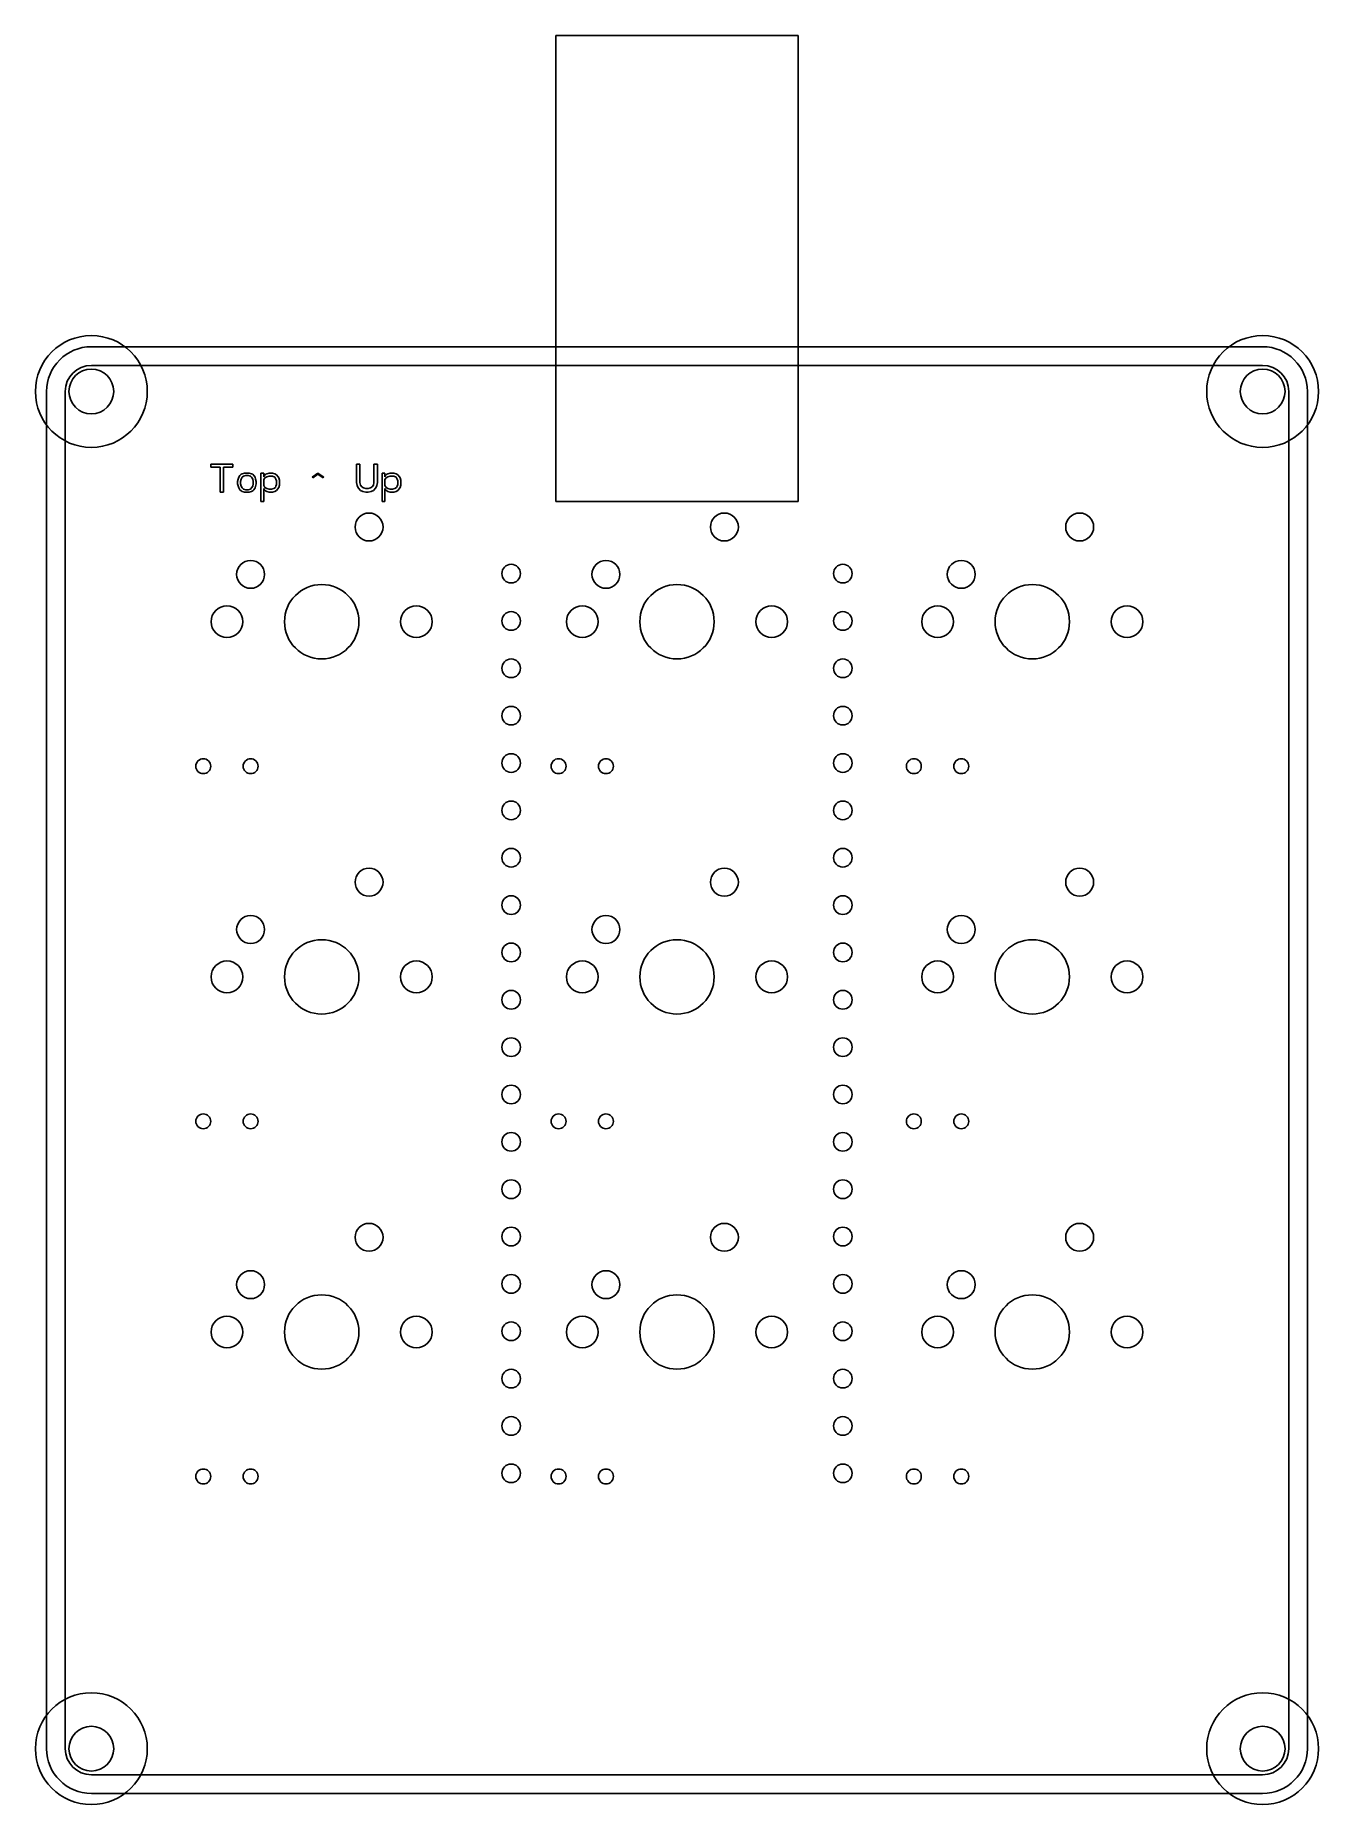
# Model space of a CAD drawing. Extents: x 53.3 to 122.1, y 137.4 to 232.3.
import ezdxf

# ---------------------------------------------------------------- set-up
doc = ezdxf.new("R2010")
doc.units = 0
doc.header["$LTSCALE"] = 18.212741
doc.layers.get('0').update_dxf_attribs({"linetype": 'CONTINUOUS'})
doc.layers.add('05_CURVES', color=7, linetype='CONTINUOUS')

msp = doc.modelspace()

# ---------------------------------------------------------------- linework, layer by layer
at = {"color": 7, "linetype": 'CONTINUOUS'}
for p, q in [((119.135013, 215.572739), (56.335013, 215.572739)), ((53.935013, 213.172739), (53.935013, 140.372739)), ((121.535013, 140.372739), (121.535013, 213.172739)), ((62.735013, 209.272739), (62.735013, 209.113165)), ((63.922513, 209.272739), (62.735013, 209.272739)), ((62.735013, 209.113165), (63.235013, 209.113165)), ((63.235013, 209.113165), (63.235013, 207.772739)), ((63.422513, 207.772739), (63.422513, 209.113165)), ((63.422513, 209.113165), (63.922513, 209.113165)), ((63.922513, 209.113165), (63.922513, 209.272739)), ((64.547513, 208.794016), (64.422513, 208.762101)), ((64.797513, 208.794016), (64.547513, 208.794016)), ((64.922513, 208.762101), (64.797513, 208.794016)), ((65.422513, 208.794016), (65.422513, 207.262101)), ((65.578763, 208.794016), (65.422513, 208.794016)), ((65.578763, 208.602526), (65.578763, 208.794016)), ((65.860013, 208.794016), (65.735013, 208.762101)), ((66.047513, 208.794016), (65.860013, 208.794016)), ((66.172513, 208.762101), (66.047513, 208.794016)), ((68.485013, 208.794016), (68.172513, 208.570611)), ((68.797513, 208.570611), (68.485013, 208.794016)), ((70.547513, 209.272739), (70.547513, 208.283377)), ((70.735013, 209.272739), (70.547513, 209.272739)), ((70.735013, 208.283377), (70.735013, 209.272739)), ((71.485013, 209.272739), (71.485013, 208.283377)), ((71.672513, 209.272739), (71.485013, 209.272739)), ((71.672513, 208.283377), (71.672513, 209.272739)), ((71.922513, 208.794016), (71.922513, 207.262101)), ((72.078763, 208.794016), (71.922513, 208.794016)), ((72.078763, 208.602526), (72.078763, 208.794016)), ((72.360013, 208.794016), (72.235013, 208.762101)), ((72.547513, 208.794016), (72.360013, 208.794016)), ((72.672513, 208.762101), (72.547513, 208.794016)), ((64.203763, 208.474867), (64.172513, 208.347207)), ((64.172513, 208.347207), (64.172513, 208.219548)), ((64.172513, 208.219548), (64.235013, 207.996143)), ((64.235013, 208.570611), (64.203763, 208.474867)), ((64.297513, 208.666356), (64.235013, 208.570611)), ((64.235013, 207.996143), (64.297513, 207.900399)), ((64.360013, 208.730186), (64.297513, 208.666356)), ((64.297513, 207.900399), (64.360013, 207.836569)), ((64.328763, 208.347207), (64.360013, 208.474867)), ((64.328763, 208.219548), (64.328763, 208.347207)), ((64.360013, 208.091888), (64.328763, 208.219548)), ((64.422513, 208.762101), (64.360013, 208.730186)), ((64.360013, 208.474867), (64.422513, 208.570611)), ((64.422513, 207.996143), (64.360013, 208.091888)), ((64.360013, 207.836569), (64.422513, 207.804654)), ((64.422513, 208.570611), (64.485013, 208.634441)), ((64.485013, 207.932313), (64.422513, 207.996143)), ((64.485013, 208.634441), (64.610013, 208.666356)), ((64.610013, 207.900399), (64.485013, 207.932313)), ((64.610013, 208.666356), (64.735013, 208.666356)), ((64.735013, 207.900399), (64.610013, 207.900399)), ((64.735013, 208.666356), (64.860013, 208.634441)), ((64.860013, 207.932313), (64.735013, 207.900399)), ((64.860013, 208.634441), (64.922513, 208.570611)), ((64.922513, 207.996143), (64.860013, 207.932313)), ((64.985013, 208.730186), (64.922513, 208.762101)), ((64.922513, 208.570611), (64.985013, 208.474867)), ((64.985013, 208.091888), (64.922513, 207.996143)), ((64.922513, 207.804654), (64.985013, 207.836569)), ((65.047513, 208.666356), (64.985013, 208.730186)), ((64.985013, 208.474867), (65.016263, 208.347207)), ((65.016263, 208.219548), (64.985013, 208.091888)), ((64.985013, 207.836569), (65.047513, 207.900399)), ((65.016263, 208.347207), (65.016263, 208.219548)), ((65.110013, 208.570611), (65.047513, 208.666356)), ((65.047513, 207.900399), (65.110013, 207.996143)), ((65.141263, 208.474867), (65.110013, 208.570611)), ((65.110013, 207.996143), (65.172513, 208.219548)), ((65.172513, 208.347207), (65.141263, 208.474867)), ((65.172513, 208.219548), (65.172513, 208.347207)), ((65.610013, 208.666356), (65.578763, 208.602526)), ((65.578763, 208.442952), (65.641263, 208.538696)), ((65.578763, 208.123803), (65.578763, 208.442952)), ((65.641263, 208.028058), (65.578763, 208.123803)), ((65.578763, 207.262101), (65.578763, 207.964228)), ((65.578763, 207.964228), (65.610013, 207.900399)), ((65.672513, 208.730186), (65.610013, 208.666356)), ((65.610013, 207.900399), (65.672513, 207.836569)), ((65.641263, 208.538696), (65.735013, 208.602526)), ((65.735013, 207.964228), (65.641263, 208.028058)), ((65.735013, 208.762101), (65.672513, 208.730186)), ((65.672513, 207.836569), (65.735013, 207.804654)), ((65.735013, 208.602526), (65.860013, 208.634441)), ((65.860013, 207.932313), (65.735013, 207.964228)), ((65.860013, 208.634441), (66.047513, 208.634441)), ((65.985013, 207.932313), (65.860013, 207.932313)), ((66.110013, 207.964228), (65.985013, 207.932313)), ((66.047513, 208.634441), (66.172513, 208.570611)), ((66.203763, 208.028058), (66.110013, 207.964228)), ((66.266263, 208.698271), (66.172513, 208.762101)), ((66.172513, 208.570611), (66.235013, 208.474867)), ((66.172513, 207.804654), (66.266263, 207.868484)), ((66.235013, 208.091888), (66.203763, 208.028058)), ((66.235013, 208.474867), (66.266263, 208.379122)), ((66.266263, 208.187633), (66.235013, 208.091888)), ((66.360013, 208.602526), (66.266263, 208.698271)), ((66.266263, 208.379122), (66.266263, 208.187633)), ((66.266263, 207.868484), (66.391263, 208.028058)), ((66.391263, 208.538696), (66.360013, 208.602526)), ((66.422513, 208.411037), (66.391263, 208.538696)), ((66.391263, 208.028058), (66.422513, 208.155718)), ((66.422513, 208.155718), (66.422513, 208.411037)), ((68.172513, 208.570611), (68.203763, 208.538696)), ((68.203763, 208.538696), (68.485013, 208.730186)), ((68.485013, 208.730186), (68.766263, 208.538696)), ((68.766263, 208.538696), (68.797513, 208.570611)), ((70.547513, 208.283377), (70.578763, 208.123803)), ((70.578763, 208.123803), (70.641263, 207.996143)), ((70.641263, 207.996143), (70.766263, 207.868484)), ((70.766263, 208.155718), (70.735013, 208.283377)), ((70.828763, 208.059973), (70.766263, 208.155718)), ((70.766263, 207.868484), (70.891263, 207.804654)), ((70.922513, 207.996143), (70.828763, 208.059973)), ((71.047513, 207.964228), (70.922513, 207.996143)), ((71.172513, 207.964228), (71.047513, 207.964228)), ((71.297513, 207.996143), (71.172513, 207.964228)), ((71.391263, 208.059973), (71.297513, 207.996143)), ((71.328763, 207.804654), (71.453763, 207.868484)), ((71.453763, 208.155718), (71.391263, 208.059973)), ((71.485013, 208.283377), (71.453763, 208.155718)), ((71.453763, 207.868484), (71.578763, 207.996143)), ((71.578763, 207.996143), (71.641263, 208.123803)), ((71.641263, 208.123803), (71.672513, 208.283377)), ((72.110013, 208.666356), (72.078763, 208.602526)), ((72.078763, 208.442952), (72.141263, 208.538696)), ((72.078763, 208.123803), (72.078763, 208.442952)), ((72.141263, 208.028058), (72.078763, 208.123803)), ((72.078763, 207.262101), (72.078763, 207.964228)), ((72.078763, 207.964228), (72.110013, 207.900399)), ((72.172513, 208.730186), (72.110013, 208.666356)), ((72.110013, 207.900399), (72.172513, 207.836569)), ((72.141263, 208.538696), (72.235013, 208.602526)), ((72.235013, 207.964228), (72.141263, 208.028058)), ((72.235013, 208.762101), (72.172513, 208.730186)), ((72.172513, 207.836569), (72.235013, 207.804654)), ((72.235013, 208.602526), (72.360013, 208.634441)), ((72.360013, 207.932313), (72.235013, 207.964228)), ((72.360013, 208.634441), (72.547513, 208.634441)), ((72.485013, 207.932313), (72.360013, 207.932313)), ((72.610013, 207.964228), (72.485013, 207.932313)), ((72.547513, 208.634441), (72.672513, 208.570611)), ((72.703763, 208.028058), (72.610013, 207.964228)), ((72.766263, 208.698271), (72.672513, 208.762101)), ((72.672513, 208.570611), (72.735013, 208.474867)), ((72.672513, 207.804654), (72.766263, 207.868484)), ((72.735013, 208.091888), (72.703763, 208.028058)), ((72.735013, 208.474867), (72.766263, 208.379122)), ((72.766263, 208.187633), (72.735013, 208.091888)), ((72.860013, 208.602526), (72.766263, 208.698271)), ((72.766263, 208.379122), (72.766263, 208.187633)), ((72.766263, 207.868484), (72.891263, 208.028058)), ((72.891263, 208.538696), (72.860013, 208.602526)), ((72.922513, 208.411037), (72.891263, 208.538696)), ((72.891263, 208.028058), (72.922513, 208.155718)), ((72.922513, 208.155718), (72.922513, 208.411037)), ((63.235013, 207.772739), (63.422513, 207.772739)), ((64.422513, 207.804654), (64.547513, 207.772739)), ((64.547513, 207.772739), (64.797513, 207.772739)), ((64.797513, 207.772739), (64.922513, 207.804654)), ((65.422513, 207.262101), (65.578763, 207.262101)), ((65.735013, 207.804654), (65.860013, 207.772739)), ((65.860013, 207.772739), (66.047513, 207.772739)), ((66.047513, 207.772739), (66.172513, 207.804654)), ((70.891263, 207.804654), (71.047513, 207.772739)), ((71.047513, 207.772739), (71.172513, 207.772739)), ((71.172513, 207.772739), (71.328763, 207.804654)), ((71.922513, 207.262101), (72.078763, 207.262101)), ((72.235013, 207.804654), (72.360013, 207.772739)), ((72.360013, 207.772739), (72.547513, 207.772739)), ((72.547513, 207.772739), (72.672513, 207.804654)), ((56.335013, 137.972739), (119.135013, 137.972739))]:
    msp.add_line(p, q, dxfattribs=at)
for centre, radius in [((56.335013, 213.172739), 1.2), ((119.135013, 213.172739), 1.2), ((71.225013, 205.902739), 0.7493), ((90.275013, 205.902739), 0.7493), ((109.325013, 205.902739), 0.7493), ((64.875013, 203.362739), 0.7493), ((83.925013, 203.362739), 0.7493), ((102.975013, 203.362739), 0.7493), ((78.845013, 203.402739), 0.5), ((96.625013, 203.402739), 0.5), ((68.685013, 200.822739), 1.9939), ((87.735013, 200.822739), 1.9939), ((106.785013, 200.822739), 1.9939), ((63.605013, 200.822739), 0.8509), ((73.765013, 200.822739), 0.8509), ((78.845013, 200.862739), 0.5), ((82.655013, 200.822739), 0.8509), ((92.815013, 200.822739), 0.8509), ((96.625013, 200.862739), 0.5), ((101.705013, 200.822739), 0.8509), ((111.865013, 200.822739), 0.8509), ((78.845013, 198.322739), 0.5), ((96.625013, 198.322739), 0.5), ((78.845013, 195.782739), 0.5), ((96.625013, 195.782739), 0.5), ((78.845013, 193.242739), 0.5), ((96.625013, 193.242739), 0.5), ((62.335013, 193.072739), 0.4), ((64.875013, 193.072739), 0.4), ((81.385013, 193.072739), 0.4), ((83.925013, 193.072739), 0.4), ((100.435013, 193.072739), 0.4), ((102.975013, 193.072739), 0.4), ((78.845013, 190.702739), 0.5), ((96.625013, 190.702739), 0.5), ((78.845013, 188.162739), 0.5), ((96.625013, 188.162739), 0.5), ((71.225013, 186.852739), 0.7493), ((90.275013, 186.852739), 0.7493), ((109.325013, 186.852739), 0.7493), ((78.845013, 185.622739), 0.5), ((96.625013, 185.622739), 0.5), ((64.875013, 184.312739), 0.7493), ((83.925013, 184.312739), 0.7493), ((102.975013, 184.312739), 0.7493), ((68.685013, 181.772739), 1.9939), ((78.845013, 183.082739), 0.5), ((87.735013, 181.772739), 1.9939), ((96.625013, 183.082739), 0.5), ((106.785013, 181.772739), 1.9939), ((63.605013, 181.772739), 0.8509), ((73.765013, 181.772739), 0.8509), ((82.655013, 181.772739), 0.8509), ((92.815013, 181.772739), 0.8509), ((101.705013, 181.772739), 0.8509), ((111.865013, 181.772739), 0.8509), ((78.845013, 180.542739), 0.5), ((96.625013, 180.542739), 0.5), ((78.845013, 178.002739), 0.5), ((96.625013, 178.002739), 0.5), ((78.845013, 175.462739), 0.5), ((96.625013, 175.462739), 0.5), ((62.335013, 174.022739), 0.4), ((64.875013, 174.022739), 0.4), ((81.385013, 174.022739), 0.4), ((83.925013, 174.022739), 0.4), ((100.435013, 174.022739), 0.4), ((102.975013, 174.022739), 0.4), ((78.845013, 172.922739), 0.5), ((96.625013, 172.922739), 0.5), ((78.845013, 170.382739), 0.5), ((96.625013, 170.382739), 0.5), ((71.225013, 167.802739), 0.7493), ((78.845013, 167.842739), 0.5), ((90.275013, 167.802739), 0.7493), ((96.625013, 167.842739), 0.5), ((109.325013, 167.802739), 0.7493), ((64.875013, 165.262739), 0.7493), ((78.845013, 165.302739), 0.5), ((83.925013, 165.262739), 0.7493), ((96.625013, 165.302739), 0.5), ((102.975013, 165.262739), 0.7493), ((68.685013, 162.722739), 1.9939), ((87.735013, 162.722739), 1.9939), ((106.785013, 162.722739), 1.9939), ((63.605013, 162.722739), 0.8509), ((73.765013, 162.722739), 0.8509), ((78.845013, 162.762739), 0.5), ((82.655013, 162.722739), 0.8509), ((92.815013, 162.722739), 0.8509), ((96.625013, 162.762739), 0.5), ((101.705013, 162.722739), 0.8509), ((111.865013, 162.722739), 0.8509), ((78.845013, 160.222739), 0.5), ((96.625013, 160.222739), 0.5), ((78.845013, 157.682739), 0.5), ((96.625013, 157.682739), 0.5), ((78.845013, 155.142739), 0.5), ((96.625013, 155.142739), 0.5), ((62.335013, 154.972739), 0.4), ((64.875013, 154.972739), 0.4), ((81.385013, 154.972739), 0.4), ((83.925013, 154.972739), 0.4), ((100.435013, 154.972739), 0.4), ((102.975013, 154.972739), 0.4), ((56.335013, 140.372739), 1.2), ((119.135013, 140.372739), 1.2)]:
    msp.add_circle(centre, radius, dxfattribs=at)
for centre, start, end in [((56.335013, 213.172739), 90, 180), ((119.135013, 213.172739), 0, 90), ((56.335013, 140.372739), 180, 270), ((119.135013, 140.372739), 270, 360)]:
    msp.add_arc(centre, 2.4, start, end, dxfattribs=at)
at = {"layer": '05_CURVES', "color": 7, "linetype": 'CONTINUOUS'}
for p, q in [((81.235013, 207.272739), (81.235013, 232.272739)), ((81.235013, 232.272739), (94.235013, 232.272739)), ((94.235013, 232.272739), (94.235013, 207.272739)), ((119.135013, 214.572739), (56.335013, 214.572739)), ((54.935013, 213.172739), (54.935013, 140.372739)), ((120.535013, 140.372739), (120.535013, 213.172739)), ((94.235013, 207.272739), (81.235013, 207.272739)), ((56.335013, 138.972739), (119.135013, 138.972739))]:
    msp.add_line(p, q, dxfattribs=at)
for centre in [(56.335013, 213.172739), (119.135013, 213.172739), (56.335013, 140.372739), (119.135013, 140.372739)]:
    msp.add_circle(centre, 3, dxfattribs=at)
for centre, start, end in [((56.335013, 213.172739), 90, 180), ((119.135013, 213.172739), 0, 90), ((56.335013, 140.372739), 180, 270), ((119.135013, 140.372739), 270, 360)]:
    msp.add_arc(centre, 1.4, start, end, dxfattribs=at)

doc.saveas('drawing.dxf')
